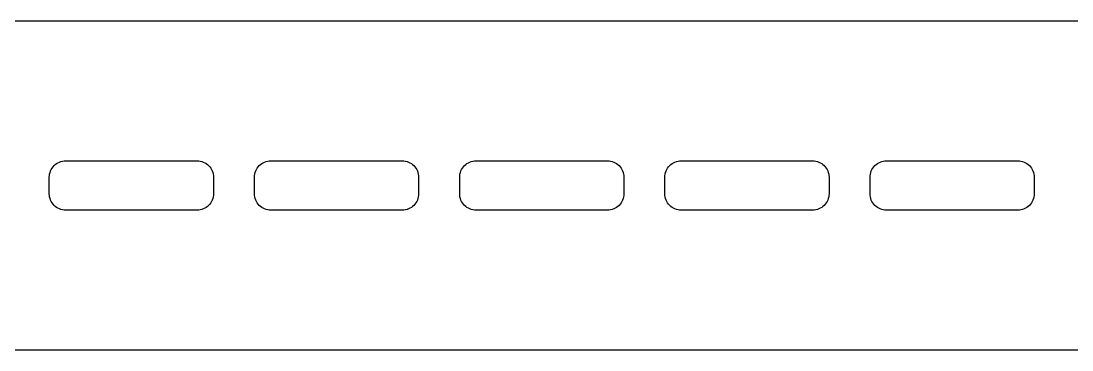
# Model space of a CAD drawing. Header units: millimetres. Extents: x 2517 to 4319, y 573 to 1664.
# Drawn here: x 2962.3 to 3090.4, y 1403.5 to 1443.5 of the extents above; entities that cross this region are included whole.
import ezdxf

# ---------------------------------------------------------------- set-up
doc = ezdxf.new("R2010")
doc.units = ezdxf.units.MM

# ---------------------------------------------------------------- blocks, each defined once
blk = doc.blocks.new('*U7')
at = {"ltscale": 2}
blk.add_lwpolyline([(0, 20), (0, -20), (895.8, -20), (895.8, 20), (0, 20)], dxfattribs=at)
for points in [[(440.23, 3), (456.23, 3, -0.414214), (458.23, 1), (458.23, -1, -0.414214), (456.23, -3), (440.23, -3, -0.414214), (438.23, -1), (438.23, 1, -0.414214)], [(465.23, 3), (481.23, 3, -0.414214), (483.23, 1), (483.23, -1, -0.414214), (481.23, -3), (465.23, -3, -0.414214), (463.23, -1), (463.23, 1, -0.414214)], [(490.23, 3), (506.23, 3, -0.414214), (508.23, 1), (508.23, -1, -0.414214), (506.23, -3), (490.23, -3, -0.414214), (488.23, -1), (488.23, 1, -0.414214)], [(515.23, 3), (531.23, 3, -0.414214), (533.23, 1), (533.23, -1, -0.414214), (531.23, -3), (515.23, -3, -0.414214), (513.23, -1), (513.23, 1, -0.414214)], [(540.23, 3), (556.23, 3, -0.414214), (558.23, 1), (558.23, -1, -0.414214), (556.23, -3), (540.23, -3, -0.414214), (538.23, -1), (538.23, 1, -0.414214)]]:
    blk.add_lwpolyline(points, format="xyb", close=True, dxfattribs=at)

msp = doc.modelspace()

# ---------------------------------------------------------------- block references
at = {"color": 1}
msp.add_blockref('*U7', (2527.54, 1423.49), dxfattribs=at)

doc.saveas('drawing.dxf')
